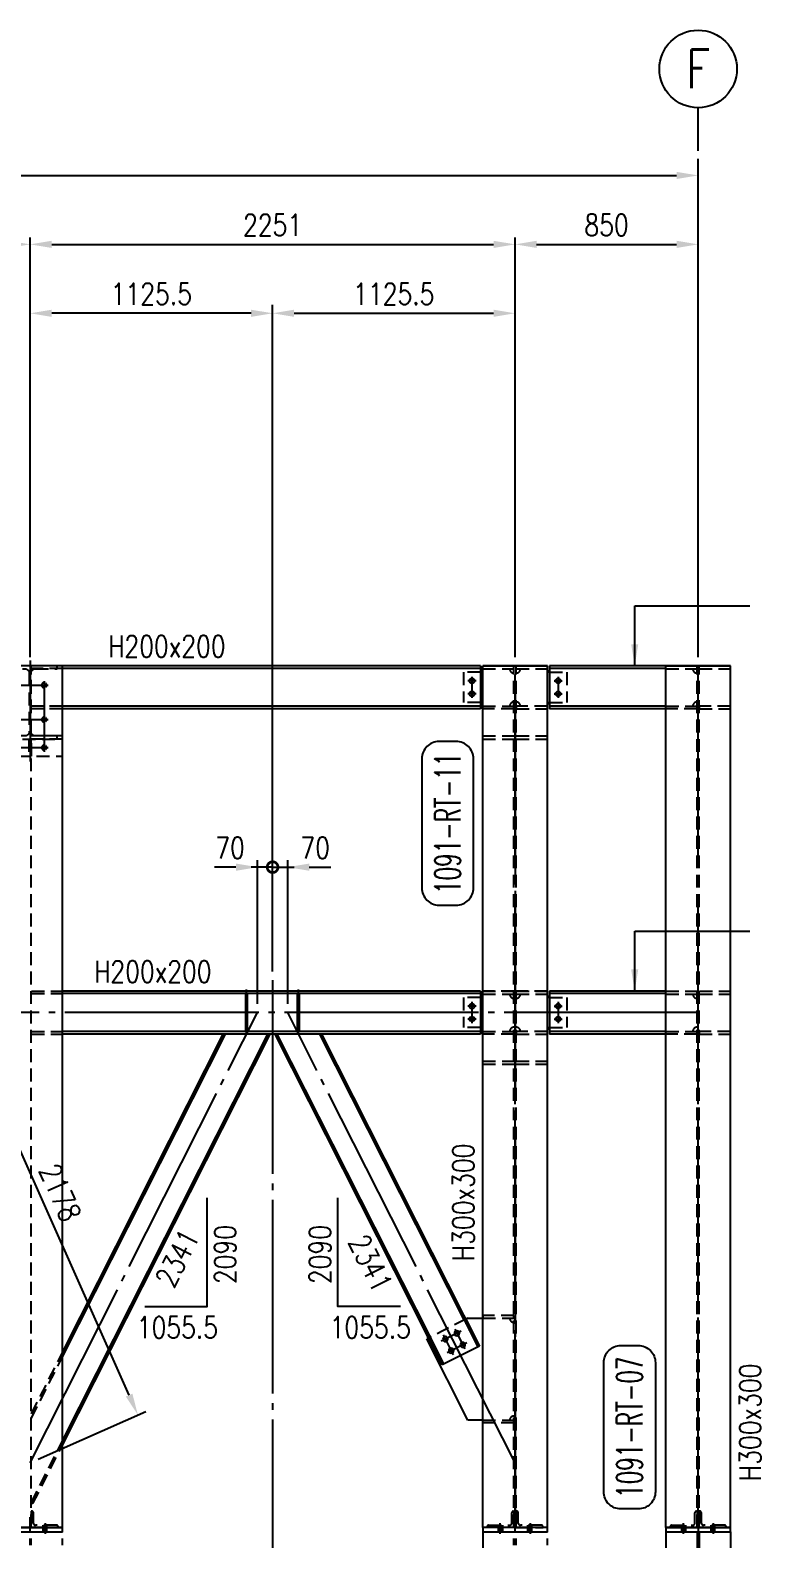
# Model space of a CAD drawing. Header units: millimetres. Extents: x 0 to 232280, y -26939 to 23794.
# Drawn here: x 135417 to 138786, y 4424 to 11428 of the extents above; entities that cross this region are included whole.
import ezdxf
from ezdxf.enums import TextEntityAlignment as Align

# ---------------------------------------------------------------- set-up
doc = ezdxf.new("R2010")
doc.units = ezdxf.units.MM
doc.header["$LTSCALE"] = 30
for name, pattern in [('JNK-CENTER', [34, 30, -1.5, 1, -1.5]), ('JNK-HIDDEN', [3, 2, -1]), ('JNK-PHANTOM', [15, 10, -1, 1, -1, 1, -1])]:
    doc.linetypes.add(name, pattern=pattern)
for name, color, linetype in [('CEN-R', 1, 'JNK-CENTER'), ('CON-C', 4, 'Continuous'), ('CON-G', 3, 'Continuous'), ('CON-W', 7, 'Continuous'), ('CON-Y', 2, 'Continuous'), ('conL-g', 3, 'Continuous'), ('Dim-W', 7, 'Continuous'), ('HID-Y', 2, 'JNK-HIDDEN'), ('hole-g', 3, 'Continuous'), ('PHA-M', 6, 'JNK-PHANTOM'), ('STL-OBJT', 7, 'Continuous')]:
    doc.layers.add(name, color=color, linetype=linetype)
doc.styles.add('SIMPLEX', font='simplex.shx', dxfattribs={"width": 0.8})
doc.dimstyles.new('DIM35', dxfattribs={"dimscale": 35, "dimtxt": 2.5, "dimasz": 2.5, "dimexe": 0.8, "dimexo": 1, "dimgap": 1, "dimtad": 1, "dimdec": 1, "dimdsep": 46, "dimtxsty": 'SIMPLEX', "dimcen": 0, "dimclrd": 7, "dimclre": 7, "dimclrt": 2, "dimadec": 1, "dimazin": 2, "dimtfac": 1, "dimtdec": 1, "dimtix": 1, "dimtmove": 2, "dimatfit": 2, "dimfxl": 1, "dimtfill": 1, "dimarcsym": 1})
doc.dimstyles.new('DIM40', dxfattribs={"dimscale": 40, "dimtxt": 2.5, "dimasz": 2.5, "dimexe": 1, "dimexo": 1, "dimgap": 1, "dimtad": 1, "dimdec": 0, "dimdsep": 46, "dimtxsty": 'SIMPLEX', "dimcen": 0, "dimclrd": 7, "dimclre": 7, "dimclrt": 2, "dimadec": 1, "dimazin": 2, "dimtfac": 1, "dimtdec": 0, "dimtix": 1, "dimtmove": 2, "dimatfit": 2, "dimfxl": 1, "dimtolj": 1, "dimtzin": 0, "dimarcsym": 1})

# ---------------------------------------------------------------- blocks, each defined once
blk = doc.blocks.new('F3R2332')
at = {"layer": 'Dim-W', "ltscale": 0.5}
h = blk.add_hatch(dxfattribs=at)
h.set_pattern_fill('ANSI31', color=256, scale=4)
h.paths.add_polyline_path([(319264.6, -29798), (319124.6, -29798), (319124.6, -29807), (319264.6, -29807), (319274.6, -29807), (319274.6, -29798)])
h = blk.add_hatch(dxfattribs=at)
h.set_pattern_fill('ANSI31', color=256, scale=4)
h.set_pattern_definition([(45, (0, -185), (-8.9802561, 8.9802561), [])])
h.paths.add_polyline_path([(319274.6, -29983), (319264.6, -29983), (319124.6, -29983), (319124.6, -29992), (319264.6, -29992), (319274.6, -29992)])
at = {"ltscale": 0.5}
for p, q in [((319264.6, -29798), (319274.6, -29798)), ((319264.6, -29807), (319274.6, -29807)), ((319274.6, -29798), (319274.6, -29807)), ((319264.6, -29983), (319274.6, -29983)), ((319264.6, -29992), (319274.6, -29992)), ((319274.6, -29983), (319274.6, -29992))]:
    blk.add_line(p, q, dxfattribs=at)
at = {"layer": 'CEN-R'}
for p, q in [((319246.1, -29865), (319143.1, -29865)), ((319164.6, -29843.5), (319164.6, -29946.5)), ((319224.6, -29843.5), (319224.6, -29946.5)), ((319246.1, -29925), (319143.1, -29925))]:
    blk.add_line(p, q, dxfattribs=at)
at = {"layer": 'CON-G'}
for p, q in [((319264.6, -29798), (319124.6, -29798)), ((319124.6, -29798), (319124.6, -29992)), ((319264.6, -29807), (319124.6, -29807)), ((319124.6, -29983), (319264.6, -29983)), ((319124.6, -29992), (319264.6, -29992))]:
    blk.add_line(p, q, dxfattribs=at)
at = {"layer": 'conL-g'}
for centre in [(319164.6, -29865), (319224.6, -29865), (319164.6, -29925), (319224.6, -29925)]:
    blk.add_circle(centre, 11.5, dxfattribs=at)
blk = doc.blocks.new('*D1814')
at = {"layer": 'DEFPOINTS', "color": 0, "transparency": 16777216}
for p in [(135416.9, 10433.7), (133416.9, 8477.2), (135416.9, 8477.2)]:
    blk.add_point(p, dxfattribs=at)
at = {"layer": 'Dim-W', "color": 7, "linetype": 'ByBlock', "lineweight": -2, "transparency": 16777216}
for p, q in [((133416.9, 8517.2), (133416.9, 10465.7)), ((135416.9, 8517.2), (135416.9, 10465.7)), ((133516.9, 10433.7), (135316.9, 10433.7))]:
    blk.add_line(p, q, dxfattribs=at)
at = {"layer": 'Dim-W', "color": 7, "transparency": 16777216}
for points in [[(133516.9, 10450.3), (133516.9, 10417), (133416.9, 10433.7)], [(135316.9, 10450.3), (135316.9, 10417), (135416.9, 10433.7)]]:
    blk.add_solid(points, dxfattribs=at)
at = {"layer": 'Dim-W', "color": 2, "transparency": 16777216, "insert": (134416.9, 10523.7), "char_height": 100, "attachment_point": 5, "style": 'SIMPLEX', "bg_fill": 3, "box_fill_scale": 1.1, "bg_fill_color": 256, "bg_fill_true_color": 13158600, "bg_fill_transparency": 0}
blk.add_mtext('2000', dxfattribs=at)
blk = doc.blocks.new('*D1815')
at = {"layer": 'DEFPOINTS', "color": 0, "transparency": 16777216}
for p in [(137667.9, 10433.7), (135416.9, 8477.2), (137667.9, 8477.2)]:
    blk.add_point(p, dxfattribs=at)
at = {"layer": 'Dim-W', "color": 7, "linetype": 'ByBlock', "lineweight": -2, "transparency": 16777216}
for p, q in [((135416.9, 8517.2), (135416.9, 10465.7)), ((137667.9, 8517.2), (137667.9, 10465.7)), ((135516.9, 10433.7), (137567.9, 10433.7))]:
    blk.add_line(p, q, dxfattribs=at)
at = {"layer": 'Dim-W', "color": 7, "transparency": 16777216}
for points in [[(135516.9, 10450.3), (135516.9, 10417), (135416.9, 10433.7)], [(137567.9, 10450.3), (137567.9, 10417), (137667.9, 10433.7)]]:
    blk.add_solid(points, dxfattribs=at)
at = {"layer": 'Dim-W', "color": 2, "transparency": 16777216, "insert": (136542.4, 10523.7), "char_height": 100, "attachment_point": 5, "style": 'SIMPLEX', "bg_fill": 3, "box_fill_scale": 1.1, "bg_fill_color": 256, "bg_fill_true_color": 13158600, "bg_fill_transparency": 0}
blk.add_mtext('2251', dxfattribs=at)
blk = doc.blocks.new('*D1816')
at = {"layer": 'DEFPOINTS', "color": 0, "transparency": 16777216}
for p in [(138517.9, 10433.7), (137667.9, 8477.2), (138517.9, 8477.2)]:
    blk.add_point(p, dxfattribs=at)
at = {"layer": 'Dim-W', "color": 7, "linetype": 'ByBlock', "lineweight": -2, "transparency": 16777216}
for p, q in [((137667.9, 8517.2), (137667.9, 10465.7)), ((138517.9, 8517.2), (138517.9, 10465.7)), ((137767.9, 10433.7), (138417.9, 10433.7))]:
    blk.add_line(p, q, dxfattribs=at)
at = {"layer": 'Dim-W', "color": 7, "transparency": 16777216}
for points in [[(137767.9, 10450.3), (137767.9, 10417), (137667.9, 10433.7)], [(138417.9, 10450.3), (138417.9, 10417), (138517.9, 10433.7)]]:
    blk.add_solid(points, dxfattribs=at)
at = {"layer": 'Dim-W', "color": 2, "transparency": 16777216, "insert": (138092.9, 10523.7), "char_height": 100, "attachment_point": 5, "style": 'SIMPLEX', "bg_fill": 3, "box_fill_scale": 1.1, "bg_fill_color": 256, "bg_fill_true_color": 13158600, "bg_fill_transparency": 0}
blk.add_mtext('850', dxfattribs=at)
blk = doc.blocks.new('*D1817')
at = {"layer": 'DEFPOINTS', "color": 0, "ltscale": 0.5, "transparency": 16777216}
for p in [(138517.9, 10753.7), (130315.9, 10465.7), (138517.9, 10465.7)]:
    blk.add_point(p, dxfattribs=at)
at = {"layer": 'Dim-W', "color": 7, "linetype": 'ByBlock', "lineweight": -2, "ltscale": 0.5, "transparency": 16777216}
for p, q in [((130315.9, 10505.7), (130315.9, 10785.7)), ((130415.9, 10753.7), (138417.9, 10753.7)), ((138517.9, 10505.7), (138517.9, 10785.7))]:
    blk.add_line(p, q, dxfattribs=at)
at = {"layer": 'Dim-W', "color": 7, "ltscale": 0.5, "transparency": 16777216}
for points in [[(130415.9, 10770.3), (130415.9, 10737), (130315.9, 10753.7)], [(138417.9, 10770.3), (138417.9, 10737), (138517.9, 10753.7)]]:
    blk.add_solid(points, dxfattribs=at)
at = {"layer": 'Dim-W', "color": 2, "ltscale": 0.5, "transparency": 16777216, "insert": (134416.9, 10843.7), "char_height": 100, "attachment_point": 5, "style": 'SIMPLEX', "bg_fill": 3, "box_fill_scale": 1.1, "bg_fill_color": 256, "bg_fill_true_color": 13158600, "bg_fill_transparency": 0}
blk.add_mtext('8202', dxfattribs=at)
blk = doc.blocks.new('col-line')
at = {"layer": 'CON-Y'}
blk.add_line((0, 3), (0, 8), dxfattribs=at)
blk.add_circle((0, 12.5), 4.5, dxfattribs=at)
at = {"layer": 'CON-C', "style": 'SIMPLEX', "width": 0.8}
blk.add_attdef('1', text='', height=4.5, dxfattribs=at).set_placement((0, 12.5), align=Align.MIDDLE_CENTER)
blk = doc.blocks.new('*D1764')
at = {"layer": 'DEFPOINTS', "color": 0, "ltscale": 0.5, "transparency": 16777216}
for p in [(135416.9, 10113.7), (135416.9, 10113.7), (136542.4, 7018.3)]:
    blk.add_point(p, dxfattribs=at)
at = {"layer": 'Dim-W', "color": 7, "linetype": 'ByBlock', "lineweight": -2, "ltscale": 0.5, "transparency": 16777216}
for p, q in [((136442.4, 10113.7), (135516.9, 10113.7)), ((136542.4, 7058.3), (136542.4, 10153.7))]:
    blk.add_line(p, q, dxfattribs=at)
at = {"layer": 'Dim-W', "color": 7, "ltscale": 0.5, "transparency": 16777216}
for points in [[(135516.9, 10130.3), (135516.9, 10097), (135416.9, 10113.7)], [(136442.4, 10130.3), (136442.4, 10097), (136542.4, 10113.7)]]:
    blk.add_solid(points, dxfattribs=at)
at = {"layer": 'Dim-W', "color": 2, "ltscale": 0.5, "transparency": 16777216, "insert": (135979.6, 10203.7), "char_height": 100, "attachment_point": 5, "style": 'SIMPLEX'}
blk.add_mtext('\\A1;1125.5', dxfattribs=at)
blk = doc.blocks.new('*D1765')
at = {"layer": 'DEFPOINTS', "color": 0, "ltscale": 0.5, "transparency": 16777216}
for p in [(137667.9, 10113.7), (137667.9, 10113.7), (136542.4, 7018.3)]:
    blk.add_point(p, dxfattribs=at)
at = {"layer": 'Dim-W', "color": 7, "linetype": 'ByBlock', "lineweight": -2, "ltscale": 0.5, "transparency": 16777216}
for p, q in [((136542.4, 7058.3), (136542.4, 10153.7)), ((136642.4, 10113.7), (137567.9, 10113.7))]:
    blk.add_line(p, q, dxfattribs=at)
at = {"layer": 'Dim-W', "color": 7, "ltscale": 0.5, "transparency": 16777216}
for points in [[(136642.4, 10130.3), (136642.4, 10097), (136542.4, 10113.7)], [(137567.9, 10130.3), (137567.9, 10097), (137667.9, 10113.7)]]:
    blk.add_solid(points, dxfattribs=at)
at = {"layer": 'Dim-W', "color": 2, "ltscale": 0.5, "transparency": 16777216, "insert": (137105.1, 10203.7), "char_height": 100, "attachment_point": 5, "style": 'SIMPLEX'}
blk.add_mtext('\\A1;1125.5', dxfattribs=at)
blk = doc.blocks.new('A$C056E11C4')
at = {"layer": 'PHA-M'}
for p, q in [((5251, 0), (4951, 0)), ((5101, -922.4), (5101, 47)), ((5251, -20), (5251, 0)), ((7502, 0), (7202, 0)), ((7202, 0), (7202, -20)), ((7352, -922.4), (7352, 47)), ((7502, -20), (7502, 0)), ((8352, 0), (8052, 0)), ((8052, 0), (8052, -20)), ((8202, 50), (8202, -922.4)), ((8352, -20), (8352, 0)), ((4951, -20), (5251, -20)), ((5106, -922.4), (5106, -20)), ((5251, -922.4), (5251, -20)), ((7202, -20), (7502, -20)), ((7202, -20), (7202, -922.4)), ((7347, -922.4), (7347, -20)), ((7357, -922.4), (7357, -20)), ((7502, -922.4), (7502, -20)), ((8052, -20), (8052, -922.4)), ((8052, -20), (8352, -20)), ((8197, -20), (8197, -922.4)), ((8207, -20), (8207, -922.4)), ((8352, -20), (8352, -922.4))]:
    blk.add_line(p, q, dxfattribs=at)
blk = doc.blocks.new('_DotSmall')
at = {"color": 0, "linetype": 'ByBlock', "const_width": 0.5}
blk.add_lwpolyline([(-0.0625, 0, 1), (0.0625, 0, 1)], format="xyb", close=True, dxfattribs=at)
blk = doc.blocks.new('*D1794')
at = {"layer": 'DEFPOINTS', "color": 0, "ltscale": 0.5, "transparency": 16777216}
for p in [(136472.4, 7542.3), (136542.4, 7021.5), (136472.4, 6867.2)]:
    blk.add_point(p, dxfattribs=at)
at = {"layer": 'Dim-W', "color": 7, "linetype": 'ByBlock', "lineweight": -2, "ltscale": 0.5, "transparency": 16777216}
for p, q in [((136472.4, 6907.2), (136472.4, 7574.3)), ((136542.4, 7061.5), (136542.4, 7574.3)), ((136372.4, 7542.3), (136272.4, 7542.3)), ((136542.4, 7542.3), (136472.4, 7542.3)), ((136542.4, 7542.3), (136642.4, 7542.3))]:
    blk.add_line(p, q, dxfattribs=at)
at = {"layer": 'Dim-W', "color": 7, "lineweight": -2, "ltscale": 0.5, "transparency": 16777216, "xscale": 100, "yscale": 100, "zscale": 100, "rotation": 180}
blk.add_blockref('_DotSmall', (136542.4, 7542.3), dxfattribs=at)
at = {"layer": 'Dim-W', "color": 2, "ltscale": 0.5, "transparency": 16777216, "insert": (136344.8, 7632.3), "char_height": 100, "attachment_point": 5, "style": 'SIMPLEX', "bg_fill": 3, "box_fill_scale": 1.1, "bg_fill_color": 256, "bg_fill_true_color": 13158600, "bg_fill_transparency": 0}
blk.add_mtext('70', dxfattribs=at)
at = {"layer": 'Dim-W', "color": 7, "ltscale": 0.5, "transparency": 16777216}
blk.add_solid([(136372.4, 7559), (136372.4, 7525.6), (136472.4, 7542.3)], dxfattribs=at)
blk = doc.blocks.new('*D1795')
at = {"layer": 'DEFPOINTS', "color": 0, "ltscale": 0.5, "transparency": 16777216}
for p in [(136612.4, 7542.3), (136542.4, 7021.5), (136612.4, 6867.2)]:
    blk.add_point(p, dxfattribs=at)
at = {"layer": 'Dim-W', "color": 7, "linetype": 'ByBlock', "lineweight": -2, "ltscale": 0.5, "transparency": 16777216}
for p, q in [((136542.4, 7061.5), (136542.4, 7574.3)), ((136612.4, 6907.2), (136612.4, 7574.3)), ((136542.4, 7542.3), (136442.4, 7542.3)), ((136542.4, 7542.3), (136612.4, 7542.3)), ((136712.4, 7542.3), (136812.4, 7542.3))]:
    blk.add_line(p, q, dxfattribs=at)
at = {"layer": 'Dim-W', "color": 7, "lineweight": -2, "ltscale": 0.5, "transparency": 16777216, "xscale": 100, "yscale": 100, "zscale": 100}
blk.add_blockref('_DotSmall', (136542.4, 7542.3), dxfattribs=at)
at = {"layer": 'Dim-W', "color": 2, "ltscale": 0.5, "transparency": 16777216, "insert": (136739.9, 7632.3), "char_height": 100, "attachment_point": 5, "style": 'SIMPLEX', "bg_fill": 3, "box_fill_scale": 1.1, "bg_fill_color": 256, "bg_fill_true_color": 13158600, "bg_fill_transparency": 0}
blk.add_mtext('70', dxfattribs=at)
at = {"layer": 'Dim-W', "color": 7, "ltscale": 0.5, "transparency": 16777216}
blk.add_solid([(136712.4, 7559), (136712.4, 7525.6), (136612.4, 7542.3)], dxfattribs=at)
blk = doc.blocks.new('*D1797')
at = {"layer": 'DEFPOINTS', "color": 0, "ltscale": 0.5, "transparency": 16777216}
for p in [(135031.4, 6989.7), (134531.4, 6767.2), (135416.9, 4777.2)]:
    blk.add_point(p, dxfattribs=at)
at = {"layer": 'Dim-W', "color": 7, "linetype": 'ByBlock', "lineweight": -2, "ltscale": 0.5, "transparency": 16777216}
for p, q in [((134567.9, 6783.5), (135067.9, 7006)), ((135876.2, 5091), (135072, 6898.3)), ((135453.4, 4793.5), (135953.4, 5015.9))]:
    blk.add_line(p, q, dxfattribs=at)
at = {"layer": 'Dim-W', "color": 7, "ltscale": 0.5, "transparency": 16777216}
for points in [[(135087.3, 6905.1), (135056.8, 6891.6), (135031.4, 6989.7)], [(135891.5, 5097.8), (135861, 5084.3), (135916.9, 4999.7)]]:
    blk.add_solid(points, dxfattribs=at)
at = {"layer": 'Dim-W', "color": 2, "ltscale": 0.5, "transparency": 16777216, "insert": (135556.4, 6031.3), "char_height": 100, "attachment_point": 5, "rotation": 293.98765, "style": 'SIMPLEX'}
blk.add_mtext('\\A1;2178', dxfattribs=at)
blk = doc.blocks.new('A$C18577FE2')
at = {"layer": 'CEN-R'}
for p, q in [((-120.5, -100), (-120.5, 107.4)), ((120.5, -100), (120.5, 107.4))]:
    blk.add_line(p, q, dxfattribs=at)
at = {"layer": 'CON-G'}
for p, q in [((-125, -88), (-125, 88)), ((-116, -88), (-116, 88)), ((116, -88), (116, 88)), ((125, -88), (125, 88))]:
    blk.add_line(p, q, dxfattribs=at)
blk = doc.blocks.new('A$C1EAB6165')
at = {"layer": 'CEN-R'}
for p, q in [((0, 25), (0, -445)), ((84.2, -90), (-84.2, -90)), ((-65, -70.8), (-65, -399.2)), ((65, -70.8), (65, -399.2)), ((84.2, -250), (-84.2, -250)), ((84.2, -380), (-84.2, -380))]:
    blk.add_line(p, q, dxfattribs=at)
at = {"layer": 'HID-Y'}
for p, q in [((-6, -420), (-6, -340)), ((6, -340), (6, -420))]:
    blk.add_line(p, q, dxfattribs=at)
blk.add_lwpolyline([(150, 0), (150, -420), (-150, -420), (-150, 0)], close=True, dxfattribs=at)
blk.add_lwpolyline([(-125, -340), (-125, -326), (-24.5, -326, 0.414214), (-4.5, -306), (-4.5, -34, 0.414214), (-24.5, -14), (-125, -14), (-125, 0), (125, 0), (125, -14), (24.5, -14, 0.414214), (4.5, -34), (4.5, -306, 0.414214), (24.5, -326), (125, -326), (125, -340)], format="xyb", close=True, dxfattribs=at)
at = {"layer": 'HID-Y', "ltscale": 0.3}
for centre in [(-65, -90), (65, -90), (-65, -250), (65, -250), (-65, -380), (65, -380)]:
    blk.add_circle(centre, 11.5, dxfattribs=at)
blk = doc.blocks.new('DUCT-TAG')
at = {"layer": 'CON-G'}
blk.add_lwpolyline([(-9.49, -1), (-9.49, 1, -0.414214), (-7.49, 3), (7.49, 3, -0.414214), (9.49, 1), (9.49, -1, -0.414214), (7.49, -3), (-7.49, -3, -0.414214)], format="xyb", close=True, dxfattribs=at)
at = {"layer": 'CON-G', "style": 'SIMPLEX', "width": 1.246304}
blk.add_attdef('NAME', text='', height=3, dxfattribs=at).set_placement((-8.19, -1.5), (8.19, -1.5), align=Align.FIT)
at = {"layer": 'CON-Y', "style": 'SIMPLEX'}
blk.add_attdef('ELEVATION', text='', height=2, dxfattribs=at).set_placement((0, -6.02), align=Align.CENTER)

msp = doc.modelspace()

# ---------------------------------------------------------------- hatches: boundary and pattern name
at = {"layer": 'CON-W'}
h = msp.add_hatch(color=256, dxfattribs=at)
h.paths.add_polyline_path([(135475.39, 4487.2), (135486.89, 4487.2), (135486.89, 4477.2), (135475.39, 4477.2)])
h.paths.add_polyline_path([(135475.39, 4477.2), (135486.89, 4477.2), (135486.89, 4457.2), (135475.39, 4457.2)])
h.paths.add_polyline_path([(135486.89, 4477.2), (135498.39, 4477.2), (135498.39, 4457.2), (135486.89, 4457.2)])
h.paths.add_polyline_path([(135486.89, 4477.2), (135486.89, 4487.2), (135498.39, 4487.2), (135498.39, 4477.2)])
h = msp.add_hatch(color=256, dxfattribs=at)
h.paths.add_polyline_path([(135475.39, 4487.2), (135486.89, 4487.2), (135486.89, 4477.2), (135475.39, 4477.2)])
h.paths.add_polyline_path([(135475.39, 4477.2), (135486.89, 4477.2), (135486.89, 4457.2), (135475.39, 4457.2)])
h.paths.add_polyline_path([(135486.89, 4477.2), (135498.39, 4477.2), (135498.39, 4457.2), (135486.89, 4457.2)])
h.paths.add_polyline_path([(135486.89, 4477.2), (135486.89, 4487.2), (135498.39, 4487.2), (135498.39, 4477.2)])
h = msp.add_hatch(color=256, dxfattribs=at)
h.paths.add_polyline_path([(137609.39, 4487.2), (137597.89, 4487.2), (137597.89, 4477.2), (137609.39, 4477.2)])
h.paths.add_polyline_path([(137609.39, 4477.2), (137597.89, 4477.2), (137597.89, 4457.2), (137609.39, 4457.2)])
h.paths.add_polyline_path([(137597.89, 4477.2), (137586.39, 4477.2), (137586.39, 4457.2), (137597.89, 4457.2)])
h.paths.add_polyline_path([(137597.89, 4477.2), (137597.89, 4487.2), (137586.39, 4487.2), (137586.39, 4477.2)])
h = msp.add_hatch(color=256, dxfattribs=at)
h.paths.add_polyline_path([(137609.39, 4487.2), (137597.89, 4487.2), (137597.89, 4477.2), (137609.39, 4477.2)])
h.paths.add_polyline_path([(137609.39, 4477.2), (137597.89, 4477.2), (137597.89, 4457.2), (137609.39, 4457.2)])
h.paths.add_polyline_path([(137597.89, 4477.2), (137586.39, 4477.2), (137586.39, 4457.2), (137597.89, 4457.2)])
h.paths.add_polyline_path([(137597.89, 4477.2), (137597.89, 4487.2), (137586.39, 4487.2), (137586.39, 4477.2)])
h = msp.add_hatch(color=256, dxfattribs=at)
h.paths.add_polyline_path([(137726.39, 4487.2), (137737.89, 4487.2), (137737.89, 4477.2), (137726.39, 4477.2)])
h.paths.add_polyline_path([(137726.39, 4477.2), (137737.89, 4477.2), (137737.89, 4457.2), (137726.39, 4457.2)])
h.paths.add_polyline_path([(137737.89, 4477.2), (137749.39, 4477.2), (137749.39, 4457.2), (137737.89, 4457.2)])
h.paths.add_polyline_path([(137737.89, 4477.2), (137737.89, 4487.2), (137749.39, 4487.2), (137749.39, 4477.2)])
h = msp.add_hatch(color=256, dxfattribs=at)
h.paths.add_polyline_path([(137726.39, 4487.2), (137737.89, 4487.2), (137737.89, 4477.2), (137726.39, 4477.2)])
h.paths.add_polyline_path([(137726.39, 4477.2), (137737.89, 4477.2), (137737.89, 4457.2), (137726.39, 4457.2)])
h.paths.add_polyline_path([(137737.89, 4477.2), (137749.39, 4477.2), (137749.39, 4457.2), (137737.89, 4457.2)])
h.paths.add_polyline_path([(137737.89, 4477.2), (137737.89, 4487.2), (137749.39, 4487.2), (137749.39, 4477.2)])
h = msp.add_hatch(color=256, dxfattribs=at)
h.paths.add_polyline_path([(138459.39, 4487.2), (138447.89, 4487.2), (138447.89, 4477.2), (138459.39, 4477.2)])
h.paths.add_polyline_path([(138459.39, 4477.2), (138447.89, 4477.2), (138447.89, 4457.2), (138459.39, 4457.2)])
h.paths.add_polyline_path([(138447.89, 4477.2), (138436.39, 4477.2), (138436.39, 4457.2), (138447.89, 4457.2)])
h.paths.add_polyline_path([(138447.89, 4477.2), (138447.89, 4487.2), (138436.39, 4487.2), (138436.39, 4477.2)])
h = msp.add_hatch(color=256, dxfattribs=at)
h.paths.add_polyline_path([(138576.39, 4487.2), (138587.89, 4487.2), (138587.89, 4477.2), (138576.39, 4477.2)])
h.paths.add_polyline_path([(138576.39, 4477.2), (138587.89, 4477.2), (138587.89, 4457.2), (138576.39, 4457.2)])
h.paths.add_polyline_path([(138587.89, 4477.2), (138599.39, 4477.2), (138599.39, 4457.2), (138587.89, 4457.2)])
h.paths.add_polyline_path([(138587.89, 4477.2), (138587.89, 4487.2), (138599.39, 4487.2), (138599.39, 4477.2)])

# ---------------------------------------------------------------- linework, layer by layer
at = {"layer": 'CEN-R'}
for p, q in [((137667.89, 4477.2), (137667.89, 8477.23)), ((138517.89, 4477.2), (138517.89, 8477.23)), ((137487.06, 8407.23), (137448.73, 8407.23)), ((137467.89, 8426.4), (137467.89, 8328.06)), ((137848.73, 8407.23), (137887.06, 8407.23)), ((137867.89, 8426.4), (137867.89, 8328.06)), ((137487.06, 8347.23), (137448.73, 8347.23)), ((137667.89, 8377.23), (137667.89, 4477.2)), ((137848.73, 8347.23), (137887.06, 8347.23)), ((136542.39, 7018.32), (136542.39, 4307.38)), ((138517.89, 6867.23), (134416.89, 6867.23)), ((135416.89, 4777.2), (136472.39, 6867.23)), ((137667.89, 4777.2), (136612.39, 6867.23)), ((137487.06, 6897.23), (137448.73, 6897.23)), ((137467.89, 6916.4), (137467.89, 6818.06)), ((137848.73, 6897.23), (137887.06, 6897.23)), ((137867.89, 6916.4), (137867.89, 6818.06)), ((137487.06, 6837.23), (137448.73, 6837.23)), ((137848.73, 6837.23), (137887.06, 6837.23)), ((135486.89, 4497.2), (135486.89, 4447.2)), ((135486.89, 4497.2), (135486.89, 4447.2)), ((137597.89, 4497.2), (137597.89, 4447.2)), ((137597.89, 4497.2), (137597.89, 4447.2)), ((137737.89, 4497.2), (137737.89, 4447.2)), ((137737.89, 4497.2), (137737.89, 4447.2)), ((138447.89, 4497.2), (138447.89, 4447.2)), ((138587.89, 4497.2), (138587.89, 4447.2))]:
    msp.add_line(p, q, dxfattribs=at)
at = {"layer": 'CON-G'}
for p, q in [((137507.89, 8477.23), (134416.89, 8477.23)), ((135566.89, 4477.2), (135566.89, 8477.23)), ((137507.89, 8477.23), (137507.89, 8277.23)), ((137817.89, 8477.23), (137517.89, 8477.23)), ((137517.89, 4477.2), (137517.89, 8477.23)), ((137517.89, 8477.23), (137817.89, 8477.23)), ((137817.89, 4477.2), (137817.89, 8477.23)), ((138667.89, 8477.23), (137827.89, 8477.23)), ((137827.89, 8477.23), (137827.89, 8277.23)), ((138367.89, 4477.2), (138367.89, 8477.23)), ((138367.89, 8477.23), (138667.89, 8477.23)), ((138667.89, 4477.2), (138667.89, 8477.23)), ((137507.89, 8465.23), (135566.89, 8465.23)), ((138367.89, 8465.23), (137827.89, 8465.23)), ((137507.89, 8289.23), (135566.89, 8289.23)), ((137507.89, 8277.23), (135566.89, 8277.23)), ((138367.89, 8289.23), (137827.89, 8289.23)), ((138367.89, 8277.23), (137827.89, 8277.23)), ((137507.89, 6967.23), (135566.89, 6967.23)), ((137507.89, 6955.23), (135566.89, 6955.23)), ((137507.89, 6967.23), (137507.89, 6767.23)), ((138367.89, 6967.23), (137827.89, 6967.23)), ((137827.89, 6967.23), (137827.89, 6767.23)), ((138367.89, 6955.23), (137827.89, 6955.23)), ((137507.89, 6779.23), (135566.89, 6779.23)), ((137507.89, 6767.23), (135566.89, 6767.23)), ((135566.89, 4859.05), (136530.56, 6767.23)), ((135566.89, 4879.01), (136520.48, 6767.23)), ((135566.89, 5289.4), (136313.22, 6767.23)), ((135566.89, 5269.43), (136323.31, 6767.23)), ((137266.61, 5356.62), (136554.23, 6767.23)), ((137274.65, 5360.67), (136564.31, 6767.23)), ((137431.75, 5440.01), (136761.48, 6767.23)), ((137502.89, 5319.1), (136771.56, 6767.23)), ((138367.89, 6779.23), (137827.89, 6779.23)), ((138367.89, 6767.23), (137827.89, 6767.23)), ((137448.71, 5448.58), (137439.78, 5444.07)), ((137448.71, 5448.58), (137517.89, 5448.58)), ((137266.61, 5356.62), (137257.69, 5352.11)), ((137448.52, 4974.22), (137257.69, 5352.11)), ((137517.89, 4974.22), (137448.52, 4974.22)), ((135266.89, 4477.2), (135566.89, 4477.2)), ((138367.89, 4477.2), (138667.89, 4477.2))]:
    msp.add_line(p, q, dxfattribs=at)
for centre in [(137467.89, 8407.23), (137867.89, 8407.23), (137467.89, 8347.23), (137867.89, 8347.23), (137467.89, 6897.23), (137867.89, 6897.23), (137467.89, 6837.23), (137867.89, 6837.23)]:
    msp.add_circle(centre, 11.5, dxfattribs=at)
for centre, start, end in [((137507.89, 8457.23), 270, 0), ((137827.89, 8457.23), 180, 270), ((137507.89, 8297.23), 0, 90), ((137827.89, 8297.23), 90, 180), ((137507.89, 6947.23), 270, 0), ((137827.89, 6947.23), 180, 270), ((137507.89, 6787.23), 0, 90), ((137827.89, 6787.23), 90, 180)]:
    msp.add_arc(centre, 10, start, end, dxfattribs=at)
at = {"layer": 'Dim-W', "ltscale": 0.5}
for points in [[(135948.66, 5502.67), (136238.94, 5502.67), (136238.94, 6006.43)], [(137136.13, 5502.67), (136845.85, 5502.67), (136845.85, 6006.43)]]:
    msp.add_lwpolyline(points, dxfattribs=at)
at = {"layer": 'HID-Y'}
for p, q in [((137507.89, 8447.23), (137427.89, 8447.23)), ((137427.89, 8447.23), (137427.89, 8307.23)), ((137517.89, 8463.23), (137662.89, 8463.23)), ((137672.89, 8463.23), (137817.89, 8463.23)), ((137827.89, 8447.23), (137907.89, 8447.23)), ((137907.89, 8447.23), (137907.89, 8307.23)), ((138367.89, 8463.23), (138512.89, 8463.23)), ((138522.89, 8463.23), (138667.89, 8463.23)), ((135566.89, 8289.23), (135421.89, 8289.23)), ((135566.89, 8277.23), (135421.89, 8277.23)), ((137507.89, 8307.23), (137427.89, 8307.23)), ((137827.89, 8307.23), (137907.89, 8307.23)), ((135566.89, 8151.23), (135422.89, 8151.23)), ((135566.89, 8137.23), (135422.89, 8137.23)), ((137517.89, 8151.23), (137662.89, 8151.23)), ((137517.89, 8137.23), (137662.89, 8137.23)), ((137672.89, 8151.23), (137817.89, 8151.23)), ((137672.89, 8137.23), (137817.89, 8137.23)), ((135422.89, 6967.23), (135566.89, 6967.23)), ((135422.89, 6955.23), (135566.89, 6955.23)), ((137507.89, 6937.23), (137427.89, 6937.23)), ((137427.89, 6937.23), (137427.89, 6797.23)), ((137662.89, 6967.23), (137517.89, 6967.23)), ((137517.89, 6967.23), (137662.89, 6967.23)), ((137517.89, 6953.23), (137662.89, 6953.23)), ((137817.89, 6967.23), (137672.89, 6967.23)), ((137672.89, 6967.23), (137817.89, 6967.23)), ((137672.89, 6953.23), (137817.89, 6953.23)), ((137827.89, 6937.23), (137907.89, 6937.23)), ((137907.89, 6937.23), (137907.89, 6797.23)), ((138367.89, 6967.23), (138512.89, 6967.23)), ((138367.89, 6953.23), (138512.89, 6953.23)), ((138523.89, 6967.23), (138667.89, 6967.23)), ((138523.89, 6953.23), (138667.89, 6953.23)), ((137507.89, 6797.23), (137427.89, 6797.23)), ((137827.89, 6797.23), (137907.89, 6797.23)), ((135422.89, 6779.23), (135566.89, 6779.23)), ((135422.89, 6767.23), (135566.89, 6767.23)), ((137517.89, 6641.23), (137662.89, 6641.23)), ((137517.89, 6627.23), (137662.89, 6627.23)), ((137672.89, 6641.23), (137817.89, 6641.23)), ((137672.89, 6627.23), (137817.89, 6627.23)), ((137439.78, 5444.07), (137266.61, 5356.62)), ((135422.89, 5004.26), (135566.89, 5289.4)), ((135422.89, 4984.3), (135566.89, 5269.43)), ((135421.89, 4591.89), (135566.89, 4879.01)), ((135429.93, 4587.84), (135566.89, 4859.05)), ((135421.89, 4591.89), (135429.93, 4587.84)), ((135475.39, 4487.2), (135475.39, 4457.2)), ((135475.39, 4487.2), (135475.39, 4457.2)), ((137609.39, 4487.2), (137609.39, 4457.2)), ((137609.39, 4487.2), (137609.39, 4457.2)), ((137726.39, 4487.2), (137726.39, 4457.2)), ((137726.39, 4487.2), (137726.39, 4457.2)), ((138459.39, 4487.2), (138459.39, 4457.2)), ((138576.39, 4487.2), (138576.39, 4457.2))]:
    msp.add_line(p, q, dxfattribs=at)
for points in [[(137662.89, 8289.23), (137662.89, 8277.23), (137517.89, 8277.23), (137517.89, 8289.23)], [(137672.89, 8289.23), (137672.89, 8277.23), (137817.89, 8277.23), (137817.89, 8289.23)], [(138512.89, 8289.23), (138512.89, 8277.23), (138367.89, 8277.23), (138367.89, 8289.23)], [(138522.89, 8289.23), (138522.89, 8277.23), (138667.89, 8277.23), (138667.89, 8289.23)], [(137662.89, 6779.23), (137662.89, 6767.23), (137517.89, 6767.23), (137517.89, 6779.23)], [(137672.89, 6779.23), (137672.89, 6767.23), (137817.89, 6767.23), (137817.89, 6779.23)], [(138512.89, 6779.23), (138512.89, 6767.23), (138367.89, 6767.23), (138367.89, 6779.23)], [(138522.89, 6779.23), (138522.89, 6767.23), (138667.89, 6767.23), (138667.89, 6779.23)], [(137662.89, 5460.58), (137517.89, 5460.58), (137517.89, 5448.58), (137662.89, 5448.58)], [(137662.89, 4962.22), (137517.89, 4962.22), (137517.89, 4974.22), (137662.89, 4974.22)]]:
    msp.add_lwpolyline(points, close=True, dxfattribs=at)
for points in [[(135421.89, 4477.2), (135546.89, 4477.2), (135546.89, 4480.2, 0.4142136), (135539.89, 4487.2), (135441.89, 4487.2, -0.4142136), (135431.89, 4497.2), (135431.89, 4545.2, 0.4142136), (135424.89, 4552.2), (135421.89, 4552.2)], [(137662.89, 4477.2), (137537.89, 4477.2), (137537.89, 4480.2, -0.4142136), (137544.89, 4487.2), (137642.89, 4487.2, 0.4142136), (137652.89, 4497.2), (137652.89, 4545.2, -0.4142136), (137659.89, 4552.2), (137662.89, 4552.2)], [(137672.89, 4477.2), (137797.89, 4477.2), (137797.89, 4480.2, 0.4142136), (137790.89, 4487.2), (137692.89, 4487.2, -0.4142136), (137682.89, 4497.2), (137682.89, 4545.2, 0.4142136), (137675.89, 4552.2), (137672.89, 4552.2)], [(138512.89, 4477.2), (138387.89, 4477.2), (138387.89, 4480.2, -0.4142136), (138394.89, 4487.2), (138492.89, 4487.2, 0.4142136), (138502.89, 4497.2), (138502.89, 4545.2, -0.4142136), (138509.89, 4552.2), (138512.89, 4552.2)], [(138522.89, 4477.2), (138647.89, 4477.2), (138647.89, 4480.2, 0.4142136), (138640.89, 4487.2), (138542.89, 4487.2, -0.4142136), (138532.89, 4497.2), (138532.89, 4545.2, 0.4142136), (138525.89, 4552.2), (138522.89, 4552.2)]]:
    msp.add_lwpolyline(points, format="xyb", close=True, dxfattribs=at)
for centre, start, end in [((137662.89, 8463.23), 180, 270), ((137672.89, 8463.23), 270, 0), ((138512.89, 8463.23), 180, 270), ((137662.89, 8289.23), 90, 180), ((137672.89, 8289.23), 0, 90), ((138512.89, 8289.23), 90, 180), ((137662.89, 6953.23), 180, 270), ((137672.89, 6953.23), 270, 0), ((138512.89, 6953.23), 180, 270), ((137662.89, 6779.23), 90, 180), ((137672.89, 6779.23), 0, 90), ((138512.89, 6779.23), 90, 180), ((137662.89, 5448.58), 180, 270), ((137662.89, 4974.22), 90, 180)]:
    msp.add_arc(centre, 20, start, end, dxfattribs=at)

# ---------------------------------------------------------------- block references
at = {"layer": 'Dim-W', "ltscale": 0.5}
msp.add_blockref('A$C056E11C4', (130315.89, 4477.2), dxfattribs=at)
at = {"layer": 'hole-g', "xscale": -1, "rotation": 296.7945760042532}
msp.add_blockref('F3R2332', (307960.59, -266107.85), dxfattribs=at)
at = {"layer": 'STL-OBJT'}
ref = msp.add_blockref('DUCT-TAG', (137354.94, 7745.8), dxfattribs=dict(at, xscale=-40, yscale=40, zscale=40, rotation=270))
ref.add_attrib('NAME', '1091-RT-11', dxfattribs={"layer": 'CON-G', "height": 120, "rotation": 90, "style": 'SIMPLEX', "width": 0.623152}).set_placement((137414.94, 7418.2), (137414.94, 8073.4), align=Align.FIT)
ref = msp.add_blockref('DUCT-TAG', (138199.4, 4942.12), dxfattribs=dict(at, xscale=40, yscale=40, zscale=40, rotation=90.00000000000001))
ref.add_attrib('NAME', '1091-RT-07', dxfattribs={"layer": 'CON-G', "height": 120, "rotation": 90, "style": 'SIMPLEX', "width": 0.58203}).set_placement((138259.4, 4614.52), (138259.4, 5269.72), align=Align.FIT)

# ---------------------------------------------------------------- texts
at = {"layer": 'CON-Y', "style": 'SIMPLEX', "width": 0.8}
for s, p in [('H200x200', (135713.77, 7007.31)), ('1055.5', (135911.9, 5355.51)), ('1055.5', (136807.17, 5355.51))]:
    msp.add_text(s, height=100, dxfattribs=at).set_placement(p)
for s, rotation, p in [('2341', 63.205424, (136082.99, 5582.41)), ('2090', 90, (136372.16, 5606.65)), ('2090', 90, (136812.63, 5606.65)), ('2341', 296.794576, (136890.17, 5803.44))]:
    msp.add_text(s, height=100, rotation=rotation, dxfattribs=at).set_placement(p)
at = {"layer": 'Dim-W', "color": 2, "style": 'SIMPLEX', "width": 0.8}
for p in [(137477.59, 5713.89), (138809.29, 4692.67)]:
    msp.add_text('H300x300', height=100, rotation=90, dxfattribs=at).set_placement(p)

# ---------------------------------------------------------------- dimensions: what is measured, and where the dimension line sits
at = {"layer": 'Dim-W', "ltscale": 0.5}
dim = msp.add_linear_dim(base=(135031.39, 6989.71), p1=(135416.89, 4777.2), p2=(134531.39, 6767.23), angle=293.987651, dimstyle='DIM40', dxfattribs=at)
dim.commit()
dim.dimension.update_dxf_attribs({"geometry": '*D1797', "text_midpoint": (135556.36, 6031.29)})

# ---------------------------------------------------------------- leaders
at = {"layer": 'Dim-W'}
msp.add_leader([(138223.4, 6967.23), (138223.4, 7245.49), (138758.03, 7245.49)], dimstyle='DIM35', override={"dimscale": 40}, dxfattribs=at)

# ---------------------------------------------------------------- next in the draw order: dimensions: what is measured, and where the dimension line sits
dim = msp.add_linear_dim(base=(135416.89, 10433.67), p1=(133416.89, 8477.23), p2=(135416.89, 8477.23), dimstyle='DIM35', override={"dimscale": 40}, dxfattribs=at)
dim.commit()
dim.dimension.update_dxf_attribs({"geometry": '*D1814', "text_midpoint": (134416.89, 10523.67)})

# ---------------------------------------------------------------- next in the draw order: dimensions: what is measured, and where the dimension line sits
dim = msp.add_linear_dim(base=(137667.89, 10433.67), p1=(135416.89, 8477.23), p2=(137667.89, 8477.23), dimstyle='DIM35', override={"dimscale": 40}, dxfattribs=at)
dim.commit()
dim.dimension.update_dxf_attribs({"geometry": '*D1815', "text_midpoint": (136542.39, 10523.67)})

# ---------------------------------------------------------------- next in the draw order: linework, layer by layer
at = {"layer": 'HID-Y'}
for p, q in [((135421.89, 4477.2), (135421.89, 8477.23)), ((135566.89, 8465.23), (135421.89, 8465.23))]:
    msp.add_line(p, q, dxfattribs=at)

# ---------------------------------------------------------------- next in the draw order: block references
at = {"layer": 'Dim-W', "ltscale": 0.5, "xscale": -1}
msp.add_blockref('A$C1EAB6165', (135416.89, 8477.23), dxfattribs=at)

# ---------------------------------------------------------------- next in the draw order: texts
at = {"layer": 'CON-Y', "style": 'SIMPLEX', "width": 0.8}
msp.add_text('H200x200', height=100, dxfattribs=at).set_placement((135779.05, 8517.45))

# ---------------------------------------------------------------- next in the draw order: dimensions: what is measured, and where the dimension line sits
at = {"layer": 'Dim-W'}
dim = msp.add_linear_dim(base=(138517.89, 10433.67), p1=(137667.89, 8477.23), p2=(138517.89, 8477.23), dimstyle='DIM35', override={"dimscale": 40}, dxfattribs=at)
dim.commit()
dim.dimension.update_dxf_attribs({"geometry": '*D1816', "text_midpoint": (138092.89, 10523.67)})
at = {"layer": 'Dim-W', "ltscale": 0.5}
dim = msp.add_linear_dim(base=(135416.89, 10113.67), p1=(136542.39, 7018.32), p2=(135416.89, 10113.67), angle=180, dimstyle='DIM40', override={"dimdec": 1}, dxfattribs=at)
dim.commit()
dim.dimension.update_dxf_attribs({"geometry": '*D1764', "text_midpoint": (135979.64, 10203.67)})

# ---------------------------------------------------------------- next in the draw order: linework, layer by layer
at = {"layer": 'HID-Y'}
for p, q in [((137662.89, 4477.2), (137662.89, 8477.23)), ((137672.89, 4477.2), (137672.89, 8477.23)), ((138512.89, 4477.2), (138512.89, 8477.23)), ((138522.89, 4477.2), (138522.89, 8477.23))]:
    msp.add_line(p, q, dxfattribs=at)

# ---------------------------------------------------------------- next in the draw order: dimensions: what is measured, and where the dimension line sits
at = {"layer": 'Dim-W', "ltscale": 0.5}
for base, p1, p2, dimstyle, override, picture, middle in [((138517.89, 10753.67), (130315.89, 10465.67), (138517.89, 10465.67), 'DIM35', {"dimscale": 40}, '*D1817', (134416.89, 10843.67)), ((137667.89, 10113.67), (136542.39, 7018.32), (137667.89, 10113.67), 'DIM40', {"dimdec": 1}, '*D1765', (137105.14, 10203.67))]:
    dim = msp.add_linear_dim(base=base, p1=p1, p2=p2, dimstyle=dimstyle, override=override, dxfattribs=at)
    dim.commit()
    dim.dimension.update_dxf_attribs({"geometry": picture, "text_midpoint": middle})

# ---------------------------------------------------------------- next in the draw order: leaders
at = {"layer": 'Dim-W'}
msp.add_leader([(138223.4, 8477.23), (138223.4, 8755.49), (138758.03, 8755.49)], dimstyle='DIM35', override={"dimscale": 40}, dxfattribs=at)

# ---------------------------------------------------------------- next in the draw order: linework, layer by layer
at = {"layer": 'Dim-W', "ltscale": 0.5}
msp.add_line((138517.89, 10433.67), (138517.89, 10830.43), dxfattribs=at)

# ---------------------------------------------------------------- next in the draw order: block references
at = {"layer": 'CON-W', "xscale": 40, "yscale": 40, "zscale": 40}
msp.add_blockref('col-line', (138517.89, 10748.09), dxfattribs=at).add_auto_attribs({'1': 'F'})

# ---------------------------------------------------------------- next in the draw order: dimensions: what is measured, and where the dimension line sits
at = {"layer": 'Dim-W', "ltscale": 0.5}
dim = msp.add_linear_dim(base=(136472.39, 7542.31), p1=(136542.39, 7021.54), p2=(136472.39, 6867.23), angle=180, dimstyle='DIM35', override={"dimscale": 40, "dimblk1": 'DotSmall', "dimsah": 1}, dxfattribs=at)
dim.commit()
dim.dimension.update_dxf_attribs({"geometry": '*D1794', "text_midpoint": (136344.84, 7632.31), "dimtype": 160})

# ---------------------------------------------------------------- next in the draw order: dimensions: what is measured, and where the dimension line sits
dim = msp.add_linear_dim(base=(136612.39, 7542.31), p1=(136542.39, 7021.54), p2=(136612.39, 6867.23), dimstyle='DIM35', override={"dimscale": 40, "dimblk1": 'DotSmall', "dimsah": 1}, dxfattribs=at)
dim.commit()
dim.dimension.update_dxf_attribs({"geometry": '*D1795', "text_midpoint": (136739.95, 7632.31), "dimtype": 160})

# ---------------------------------------------------------------- next in the draw order: block references
at = {"layer": 'Dim-W', "ltscale": 0.5, "xscale": -1}
msp.add_blockref('A$C18577FE2', (136542.39, 6867.23), dxfattribs=at)

doc.saveas('drawing.dxf')
